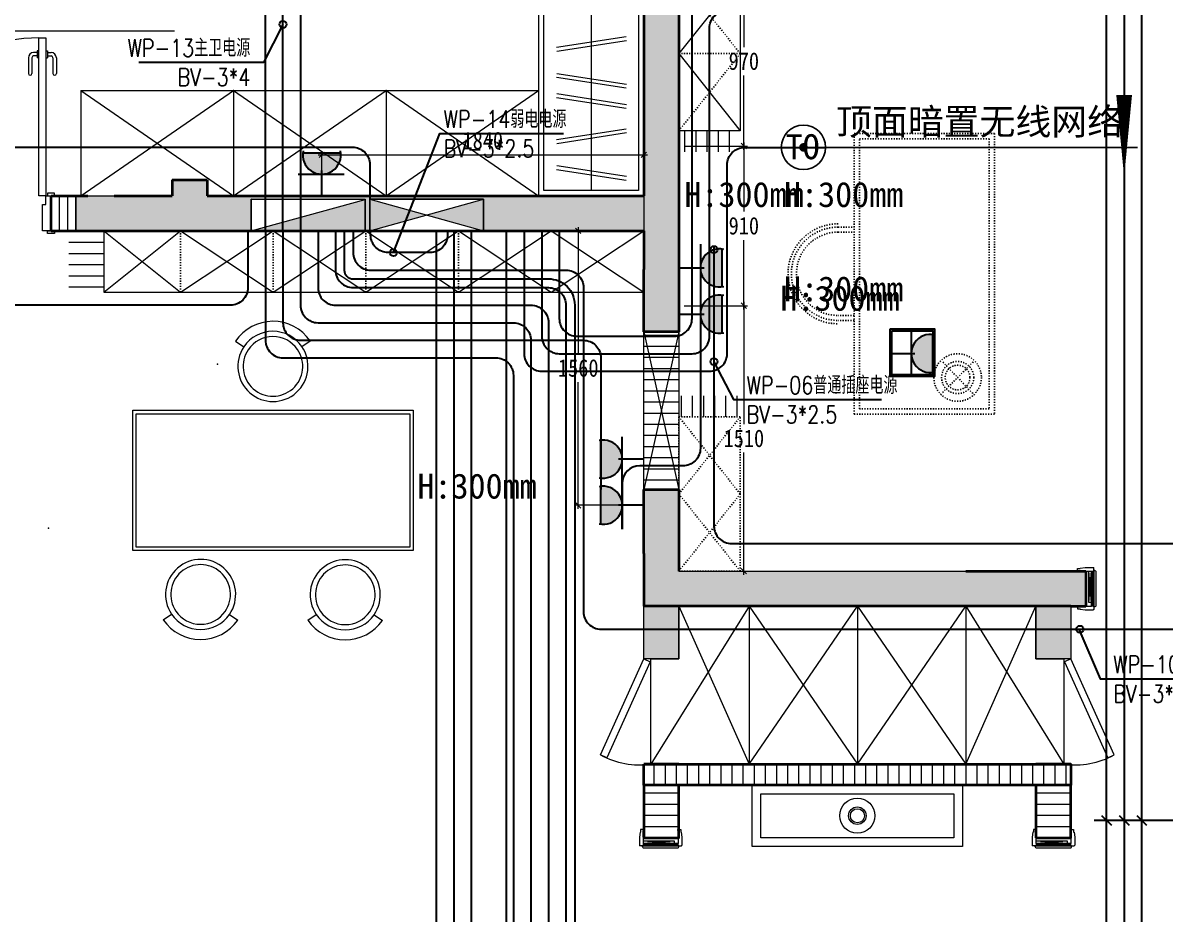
# Model space of a CAD drawing. Header units: millimetres. Extents: x -64529 to 3079702, y -28926 to 77119.
# Drawn here: x -28731 to -22217, y 8616 to 13697 of the extents above; entities that cross this region are included whole.
import ezdxf

# ---------------------------------------------------------------- set-up
doc = ezdxf.new("R2010")
doc.units = ezdxf.units.MM
doc.header["$LTSCALE"] = 10
doc.linetypes.add('ACAD_ISO03W100', pattern=[30, 12, -18])
doc.layers.get('0').update_dxf_attribs({"color": 255})
doc.layers.get('Defpoints').update_dxf_attribs({"color": 255})
for name, color, linetype, lineweight in [('1弱电插座布线图', 6, 'Continuous', 30), ('1弱电插座布置图', 6, 'Continuous', 30), ('1强弱电插座尺寸', 5, 'Continuous', 0), ('1强电插座布线图', 1, 'Continuous', 30), ('1强电插座布置图', 1, 'Continuous', 30), ('1浅浅', 251, 'Continuous', 20), ('1给水平面布置图', 4, 'Continuous', 13), ('C插座', 1, 'Continuous', 15), ('实创-家具', 1, 'Continuous', 5)]:
    doc.layers.add(name, color=color, linetype=linetype, lineweight=lineweight)
doc.layers.add('A—缺憾分析文字', color=40, linetype='Continuous')
doc.styles.add('_THVAC_DIM', font='SIMPLEX', dxfattribs={"width": 0.8, "height": 3.5, "bigfont": 'HZTXT'})
doc.styles.get("Standard").update_dxf_attribs({"font": ''})
doc.styles.add('夏建东', font='', dxfattribs={"width": 0.85})
doc.styles.add('宋体', font='', dxfattribs={"height": 2.5})
doc.styles.get('Standard').set_extended_font_data('SimSun')
doc.styles.get('夏建东').set_extended_font_data('SimSun')
doc.styles.get('宋体').set_extended_font_data('SimSun')
doc.dimstyles.new('g', dxfattribs={"dimtxt": 100, "dimasz": 31, "dimexe": 21, "dimexo": 30, "dimgap": 31, "dimtad": 1, "dimtih": 1, "dimtoh": 1, "dimdec": 0, "dimrnd": 10, "dimdsep": 46, "dimtxsty": '夏建东', "dimblk": 'OBLIQUE', "dimcen": 2.5, "dimdle": 21, "dimclrd": 5, "dimclre": 5, "dimclrt": 5, "dimadec": 0, "dimazin": 0, "dimtfac": 1, "dimtdec": 0, "dimtmove": 2, "dimatfit": 3, "dimldrblk": 'DOT', "dimfxl": 300, "dimlwd": -1, "dimlwe": -1, "dimarcsym": 1})
doc.dimstyles.get("Standard").update_dxf_attribs({"dimtxt": 0.18, "dimasz": 0.18, "dimexe": 0.18, "dimexo": 0.0625, "dimgap": 0.09, "dimtad": 0, "dimtih": 1, "dimtoh": 1, "dimdec": 4, "dimzin": 0, "dimdsep": 46, "dimtxsty": 'Standard', "dimcen": 0.09, "dimadec": 0, "dimazin": 0, "dimtfac": 1, "dimtdec": 4, "dimtofl": 0, "dimtmove": 0, "dimatfit": 3, "dimfxl": 1, "dimtolj": 1, "dimtzin": 0, "dimarcsym": 0})
pattern_1 = [(180, (-735822.55, -2757.77), (-1e-14, -63.5), [])]

# ---------------------------------------------------------------- blocks, each defined once
blk = doc.blocks.new('20180421.165617')
at = {"layer": '实创-家具', "color": 251}
for p, q in [((0, 227, 0), (0, 23, 0)), ((5, 232, 0), (12, 232, 0)), ((12, 132.5, 0), (12, 247, 0)), ((12, 232, 0), (12, 203, 0)), ((12, 232, 0), (12, 210, 0)), ((12, 225, 0), (12, 47, 0)), ((12, 210, 0), (13.3, 205, 0)), ((12, 210, 0), (12, 203, 0)), ((12, 203.5, 0), (12, 210, 0)), ((12, 210, 0), (13.3, 205, 0)), ((12, 210, 0), (12, 203, 0)), ((12, 203, 0), (17.5, 203, 0)), ((17.5, 203, 0), (12, 203, 0)), ((17.5, 203, 0), (12, 203, 0)), ((12, 203, 0), (12, 203, 0)), ((12, 203, 0), (17.5, 203, 0)), ((17.5, 205, 0), (13.3, 205, 0)), ((17.5, 205, 0), (13.3, 205, 0)), ((62, 250, 0), (15, 250, 0)), ((17.5, 127.5, 0), (17.5, 225, 0)), ((24.5, 225, 0), (17.5, 225, 0)), ((17.5, 47, 0), (17.5, 225, 0)), ((17.5, 225, 0), (25, 225, 0)), ((17.5, 225, 0), (25, 225, 0)), ((24.5, 225, 0), (17.5, 225, 0)), ((17.5, 205, 0), (17.5, 225, 0)), ((17.5, 225, 0), (25, 225, 0)), ((17.5, 205, 0), (17.5, 225, 0)), ((17.5, 222, 0), (17.5, 125.5, 0)), ((17.5, 222, 0), (17.5, 125.5, 0)), ((17.5, 222, 0), (17.5, 203, 0)), ((17.5, 222, 0), (17.5, 203, 0)), ((17.5, 203, 0), (17.5, 210, 0)), ((17.5, 205, 0), (17.5, 203, 0)), ((17.5, 205, 0), (17.5, 203, 0)), ((25, 225, 0), (18, 225, 0)), ((102, 228, 0), (24.5, 228, 0)), ((24.5, 225, 0), (24.5, 228, 0)), ((24.5, 225, 0), (24.5, 228, 0)), ((25, 43, 0), (40, 228, 0)), ((40, 43, 0), (25, 228, 0)), ((25, 223, 0), (25, 228, 0)), ((40, 228, 0), (25, 228, 0)), ((25, 228, 0), (25, 43, 0)), ((25, 25, 0), (25, 225, 0)), ((40, 43, 0), (40, 228, 0)), ((59, 22, 0), (59, 228, 0)), ((92, 246, 0), (62, 250, 0)), ((62, 228, 0), (102, 228, 0)), ((92, 243, 0), (92, 246, 0)), ((107, 243, 0), (92, 243, 0)), ((102, 228, 0), (102, 225, 0)), ((102, 225, 0), (107, 225, 0)), ((107, 225, 0), (107, 243, 0)), ((5, 18, 0), (12, 18, 0)), ((12, 40, 0), (12, 47, 0)), ((12, 47, 0), (17.5, 47, 0)), ((12, 18, 0), (12, 47, 0)), ((17.5, 47, 0), (12, 47, 0)), ((17.5, 47, 0), (12, 47, 0)), ((12, 47, 0), (12, 47, 0)), ((12, 40, 0), (12, 47, 0)), ((12, 47, 0), (17.5, 47, 0)), ((12, 46.5, 0), (12, 40, 0)), ((12, 40, 0), (13.3, 45, 0)), ((12, 40, 0), (13.3, 45, 0)), ((12, 40, 0), (12, 3, 0)), ((12, 18, 0), (12, 40, 0)), ((17.5, 45, 0), (13.3, 45, 0)), ((17.5, 45, 0), (13.3, 45, 0)), ((62, 0, 0), (15, 0, 0)), ((17.5, 45, 0), (17.5, 47, 0)), ((17.5, 47, 0), (17.5, 40, 0)), ((17.5, 28, 0), (17.5, 47, 0)), ((17.5, 28, 0), (17.5, 47, 0)), ((17.5, 45, 0), (17.5, 47, 0)), ((17.5, 45, 0), (17.5, 25, 0)), ((17.5, 45, 0), (17.5, 25, 0)), ((17.5, 25, 0), (25, 25, 0)), ((24.5, 25, 0), (17.5, 25, 0)), ((17.5, 25, 0), (25, 25, 0)), ((24.5, 25, 0), (24.5, 22, 0)), ((102, 22, 0), (24.5, 22, 0)), ((25, 43, 0), (40, 43, 0)), ((92, 4, 0), (62, 0, 0)), ((107, 7, 0), (92, 7, 0)), ((92, 7, 0), (92, 4, 0)), ((102, 22, 0), (102, 25, 0)), ((102, 25, 0), (107, 25, 0)), ((107, 25, 0), (107, 7, 0))]:
    blk.add_line(p, q, dxfattribs=at)
for centre, radius, start, end in [((5, 227, 0), 5, 90, 180), ((15, 247, 0), 3, 90, 180), ((5, 23, 0), 5, 180, 270), ((15, 3, 0), 3, 180, 270)]:
    blk.add_arc(centre, radius, start, end, dxfattribs=at)
blk.add_point((59, 39.9, 0), dxfattribs=at)
blk = doc.blocks.new('fhrhrthrthr')
at = {"layer": '1强电插座布置图', "linetype": 'ByBlock'}
h = blk.add_hatch(color=1, dxfattribs=at)
edge = h.paths.add_edge_path()
edge.add_ellipse((202250.2, 8955.8), major_axis=(-76.8, -76.8), ratio=1, start_angle=308.04278, end_angle=501.95722, ccw=False)
edge.add_line((202142.4, 8969), (202358, 8969))
at = {"layer": '1强电插座布置图', "color": 1}
for p, q in [((202142.4, 8969), (202358, 8969)), ((202250.2, 8724.2), (202250.2, 8868)), ((202114.5, 8846.9), (202377.9, 8846.9)), ((202204.9, 8857.1), (202204.9, 8857.1))]:
    blk.add_line(p, q, dxfattribs=at)
blk.add_ellipse((202250.2, 8955.8), major_axis=(0, 108.6), ratio=1, start_param=1.348329, end_param=4.934795, dxfattribs=at)
blk = doc.blocks.new('20180505.132334')
at = {"layer": 'C插座', "color": 6, "lineweight": -3}
blk.add_circle((126.5, 126.5), 126.5, dxfattribs=at)
at = {"layer": 'C插座', "color": 6, "lineweight": -3, "style": '宋体'}
blk.add_text('TO', height=142.56, dxfattribs=at).set_placement((24.9, 58.8))
blk = doc.blocks.new('_Dot')
at = {"color": 0, "linetype": 'ByBlock', "lineweight": -2}
blk.add_line((-0.5, 0), (-1, 0), dxfattribs=at)
at = {"color": 0, "linetype": 'ByBlock', "const_width": 0.5}
blk.add_lwpolyline([(-0.25, 0, 1), (0.25, 0, 1)], format="xyb", close=True, dxfattribs=at)
blk = doc.blocks.new('_Oblique')
at = {"color": 0, "linetype": 'ByBlock', "lineweight": -2}
blk.add_line((-0.5, -0.5), (0.5, 0.5), dxfattribs=at)
blk = doc.blocks.new('*D672')
at = {"layer": '1强弱电插座尺寸', "color": 5, "transparency": 16777216}
for p, q in [((-24960, 12084.8), (-24598.5, 12084.8)), ((-24619.5, 12105.8), (-24619.5, 11409.2)), ((-24619.5, 10550.5), (-24619.5, 11247.2)), ((-24960, 10571.5), (-24598.5, 10571.5))]:
    blk.add_line(p, q, dxfattribs=at)
at = {"layer": 'Defpoints', "color": 0, "lineweight": 30, "transparency": 16777216}
for p in [(-24990, 12084.8), (-24619.5, 12084.8), (-24990, 10571.5)]:
    blk.add_point(p, dxfattribs=at)
at = {"layer": '1强弱电插座尺寸', "color": 5, "transparency": 16777216, "xscale": 31, "yscale": 31, "zscale": 31}
for p, rotation in [((-24619.5, 12084.8), 90), ((-24619.5, 10571.5), 270)]:
    blk.add_blockref('_Oblique', p, dxfattribs=dict(at, rotation=rotation))
at = {"layer": '1强弱电插座尺寸', "color": 5, "transparency": 16777216, "insert": (-24619.5, 11328.2), "char_height": 100, "attachment_point": 5, "style": '夏建东'}
blk.add_mtext('1510', dxfattribs=at)
blk = doc.blocks.new('*D673')
at = {"layer": '1强弱电插座尺寸', "color": 5, "transparency": 16777216}
for p, q in [((-24960, 12994.9), (-24598.5, 12994.9)), ((-24619.5, 13015.9), (-24619.5, 12620.8)), ((-24619.5, 12063.8), (-24619.5, 12458.8)), ((-24960, 12084.8), (-24598.5, 12084.8))]:
    blk.add_line(p, q, dxfattribs=at)
at = {"layer": 'Defpoints', "color": 0, "lineweight": 30, "transparency": 16777216}
for p in [(-24990, 12994.9), (-24619.5, 12994.9), (-24990, 12084.8)]:
    blk.add_point(p, dxfattribs=at)
at = {"layer": '1强弱电插座尺寸', "color": 5, "transparency": 16777216, "xscale": 31, "yscale": 31, "zscale": 31}
for p, rotation in [((-24619.5, 12994.9), 90), ((-24619.5, 12084.8), 270)]:
    blk.add_blockref('_Oblique', p, dxfattribs=dict(at, rotation=rotation))
at = {"layer": '1强弱电插座尺寸', "color": 5, "transparency": 16777216, "insert": (-24619.5, 12539.8), "char_height": 100, "attachment_point": 5, "style": '夏建东'}
blk.add_mtext('910', dxfattribs=at)
blk = doc.blocks.new('*D674')
at = {"layer": '1强弱电插座尺寸', "color": 5, "transparency": 16777216}
for p, q in [((-24960, 13961.5), (-24598.5, 13961.5)), ((-24619.5, 13982.5), (-24619.5, 13559.2)), ((-24619.5, 12973.9), (-24619.5, 13397.2)), ((-24960, 12994.9), (-24598.5, 12994.9))]:
    blk.add_line(p, q, dxfattribs=at)
at = {"layer": 'Defpoints', "color": 0, "lineweight": 30, "transparency": 16777216}
for p in [(-24990, 13961.5), (-24619.5, 13961.5), (-24990, 12994.9)]:
    blk.add_point(p, dxfattribs=at)
at = {"layer": '1强弱电插座尺寸', "color": 5, "transparency": 16777216, "xscale": 31, "yscale": 31, "zscale": 31}
for p, rotation in [((-24619.5, 13961.5), 90), ((-24619.5, 12994.9), 270)]:
    blk.add_blockref('_Oblique', p, dxfattribs=dict(at, rotation=rotation))
at = {"layer": '1强弱电插座尺寸', "color": 5, "transparency": 16777216, "insert": (-24619.5, 13478.2), "char_height": 100, "attachment_point": 5, "style": '夏建东'}
blk.add_mtext('970', dxfattribs=at)
blk = doc.blocks.new('*D676')
at = {"layer": '1强弱电插座尺寸', "color": 5}
for p, q in [((-25220.4, 12511.4), (-25584.9, 12511.4)), ((-25563.9, 12532.4), (-25563.9, 11810.1)), ((-25563.9, 10925.9), (-25563.9, 11648.1)), ((-25220, 10946.9), (-25584.9, 10946.9))]:
    blk.add_line(p, q, dxfattribs=at)
at = {"layer": 'Defpoints', "color": 0, "lineweight": 30}
for p in [(-25190.4, 12511.4), (-25563.9, 10946.9), (-25190, 10946.9)]:
    blk.add_point(p, dxfattribs=at)
at = {"layer": '1强弱电插座尺寸', "color": 5, "xscale": 31, "yscale": 31, "zscale": 31}
for p, rotation in [((-25563.9, 12511.4), 90), ((-25563.9, 10946.9), 270)]:
    blk.add_blockref('_Oblique', p, dxfattribs=dict(at, rotation=rotation))
at = {"layer": '1强弱电插座尺寸', "color": 5, "insert": (-25563.9, 11729.1), "char_height": 100, "attachment_point": 5, "style": '夏建东'}
blk.add_mtext('1560', dxfattribs=at)
blk = doc.blocks.new('*D1275')
at = {"layer": '1强弱电插座尺寸', "color": 5, "transparency": 16777216}
for p, q in [((-27026.3, 12741.5), (-27026.3, 12965.5)), ((-25190, 12741.5), (-25190, 12965.5)), ((-27047.3, 12944.5), (-25169, 12944.5))]:
    blk.add_line(p, q, dxfattribs=at)
at = {"layer": 'Defpoints', "color": 0, "linetype": 'Continuous', "lineweight": 30, "transparency": 16777216}
for p in [(-25190, 12944.5), (-27026.3, 12711.5), (-25190, 12711.5)]:
    blk.add_point(p, dxfattribs=at)
at = {"layer": '1强弱电插座尺寸', "color": 5, "linetype": 'Continuous', "transparency": 16777216, "xscale": 31, "yscale": 31, "zscale": 31, "rotation": 180}
blk.add_blockref('_Oblique', (-27026.3, 12944.5), dxfattribs=at)
at = {"layer": '1强弱电插座尺寸', "color": 5, "linetype": 'Continuous', "transparency": 16777216, "xscale": 31, "yscale": 31, "zscale": 31}
blk.add_blockref('_Oblique', (-25190, 12944.5), dxfattribs=at)
at = {"layer": '1强弱电插座尺寸', "color": 5, "linetype": 'Continuous', "lineweight": 30, "transparency": 16777216, "insert": (-26108.2, 13025.5), "char_height": 100, "attachment_point": 5, "style": '夏建东'}
blk.add_mtext('1840', dxfattribs=at)
blk = doc.blocks.new('DOT')
at = {"color": 0, "linetype": 'ByBlock'}
blk.add_line((-0.35, 0), (-1, 0), dxfattribs=at)
at = {"color": 0, "linetype": 'ByBlock', "const_width": 0.35}
blk.add_lwpolyline([(-0.175, 0, 1), (0.175, 0, 1)], format="xyb", close=True, dxfattribs=at)

msp = doc.modelspace()

# ---------------------------------------------------------------- hatches: boundary and pattern name
at = {"layer": '1浅浅'}
h = msp.add_hatch(color=251, dxfattribs=at)
h.dxf.hatch_style = 1
h.paths.add_polyline_path([(-25190, 17361.5), (-25190, 11936.5), (-24990, 11936.5), (-24990, 12291.5), (-24990, 17361.5)])
h = msp.add_hatch(dxfattribs=at)
h.set_pattern_fill('ANSI31', color=251, scale=20, angle=45, style=0)
h.paths.add_polyline_path([(-24990, 13081.5), (-24639.9, 13081.5), (-24639.9, 12961.5), (-24990, 12961.5)])
h = msp.add_hatch(color=251, dxfattribs=at)
h.dxf.hatch_style = 1
h.paths.add_polyline_path([(-28430, 12511.4), (-28430, 12711.4), (-27880, 12711.4), (-27880, 12801.4), (-27680, 12801.4), (-27680, 12711.4), (-25190, 12711.4), (-25190, 12511.4), (-26104.9, 12511.4), (-26104.9, 12691.4), (-26753.2, 12691.4), (-26753.2, 12511.4), (-26779, 12511.8), (-26779, 12690.9), (-27430, 12691.4), (-27430, 12511.8)])
at = {"layer": '1浅浅', "lineweight": 0}
h = msp.add_hatch(dxfattribs=at)
h.set_pattern_fill('ANSI31', color=251, scale=15, angle=45, style=0)
h.set_pattern_definition([(90, (-28570, 12511.55), (-47.625, 0), [])])
h.paths.add_polyline_path([(-28570, 12711.5), (-28430, 12711.5), (-28430, 12511.5), (-28570, 12511.5)])
at = {"layer": '1浅浅'}
msp.add_hatch(color=251, dxfattribs=at).paths.add_polyline_path([(-27430, 12511.5), (-26779, 12511.5), (-26779, 12690.7)])
msp.add_hatch(color=251, dxfattribs=at).paths.add_polyline_path([(-27430, 12511.5), (-26779, 12511.5), (-26779, 12690.7)])
h = msp.add_hatch(color=251, dxfattribs=at)
h.paths.add_polyline_path([(-26429.1, 12601.5), (-26104.9, 12511.5), (-26104.9, 12691.5)])
h.paths.add_polyline_path([(-26753.2, 12691.5), (-26753.2, 12511.5), (-26429.1, 12601.5)])
h = msp.add_hatch(color=251, dxfattribs=at)
h.paths.add_polyline_path([(-26429.1, 12601.5), (-26104.9, 12511.5), (-26104.9, 12691.5)])
h.paths.add_polyline_path([(-26753.2, 12691.5), (-26753.2, 12511.5), (-26429.1, 12601.5)])
h = msp.add_hatch(dxfattribs=at)
h.set_pattern_fill('ANSI31', color=251, scale=20, angle=135, style=0)
h.paths.add_polyline_path([(-28270.1, 12511.5), (-28470.1, 12511.5), (-28470.1, 12161.5), (-28270.1, 12161.5)])
h = msp.add_hatch(dxfattribs=at)
h.set_pattern_fill('ANSI31', color=251, scale=20, angle=135, style=0)
h.paths.add_polyline_path([(-28270.1, 12511.5), (-28470.1, 12511.5), (-28470.1, 12161.5), (-28270.1, 12161.5)])
h = msp.add_hatch(dxfattribs=at)
h.set_pattern_fill('ANSI31', color=251, scale=20, angle=135, style=0)
h.set_pattern_definition([(180, (-278458.03, 34777.494), (-1e-14, -63.5), [])])
h.paths.add_polyline_path([(-25190, 11936.5), (-24990, 11936.5), (-24990, 11036.5), (-25190, 11036.5)])
h = msp.add_hatch(dxfattribs=at)
h.set_pattern_fill('ANSI31', color=251, scale=20, angle=45, style=0)
h.set_pattern_definition([(90, (-238526.187, -2459.91), (-63.5, 1e-14), [])])
h.paths.add_polyline_path([(-24990, 11571.5), (-24639.9, 11571.5), (-24639.9, 11451.5), (-24990, 11451.5)])
h = msp.add_hatch(color=251, dxfattribs=at)
h.dxf.hatch_style = 1
h.paths.add_polyline_path([(-25190, 11036.5), (-24990, 11036.5), (-24990, 10571.5), (-22670, 10571.5), (-22670, 10371.5), (-25190, 10371.5)])
h = msp.add_hatch(color=251, dxfattribs=at)
h.dxf.hatch_style = 1
h.paths.add_polyline_path([(-25190, 10371.5), (-24990, 10371.5), (-24990, 10071.5), (-25190, 10071.5)])
h = msp.add_hatch(color=251, dxfattribs=at)
h.dxf.hatch_style = 1
h.paths.add_polyline_path([(-22954, 10371.5), (-22754, 10371.5), (-22754, 10071.5), (-22954, 10071.5)])
at = {"layer": '1浅浅', "lineweight": 0}
h = msp.add_hatch(dxfattribs=at)
h.set_pattern_fill('ANSI31', color=251, scale=20, angle=45, style=0)
h.set_pattern_definition([(90, (-735822.55, -2577.77), (-63.5, 1e-14), [])])
h.paths.add_polyline_path([(-25190, 9471.5), (-22754, 9471.5), (-22754, 9351.5), (-25190, 9351.5)])
h = msp.add_hatch(dxfattribs=at)
h.set_pattern_fill('ANSI31', color=251, scale=20, angle=135, style=0)
h.set_pattern_definition(pattern_1)
h.paths.add_polyline_path([(-25190, 9051.5), (-24990, 9051.5), (-24990, 9351.5), (-25190, 9351.5)])
h = msp.add_hatch(dxfattribs=at)
h.set_pattern_fill('ANSI31', color=251, scale=20, angle=135, style=0)
h.set_pattern_definition(pattern_1)
h.paths.add_polyline_path([(-22954, 9051.5), (-22754, 9051.5), (-22754, 9351.5), (-22954, 9351.5)])

# ---------------------------------------------------------------- linework, layer by layer
at = {"layer": '1弱电插座布线图', "linetype": 'Continuous', "lineweight": 30}
for points in [[(-25672.2, 12511.5), (-25672.2, 12011.2, 0.414214), (-25572.2, 11911.2), (-25015.1, 11911.2, 0.414214), (-24915.1, 12011.2), (-24915.1, 13767.1, -0.414214), (-24815.1, 13867.1), (-22245.9, 13867.1, 0.414214), (-22145.9, 13967.1), (-22145.9, 14348.2, -0.414214), (-22045.9, 14448.2), (-19438.1, 14448.2, -0.414214), (-19338.1, 14348.2), (-19338.1, 14161.5)], [(-25772.2, 12511.5), (-25772.2, 11911.2, 0.414214), (-25672.2, 11811.2), (-24915.1, 11811.2, 0.414214), (-24815.1, 11911.2), (-24815.1, 13667.1, -0.414214), (-24715.1, 13767.1), (-22145.9, 13767.1, 0.414214), (-22045.9, 13867.1), (-22045.9, 14248.2, -0.414214), (-21945.9, 14348.2), (-19586.6, 14348.2)], [(-30057.3, 12988.7), (-26852.7, 12988.7, -0.414214), (-26752.7, 12888.7), (-26752.7, 12691.4)], [(-25872.2, 12511.5), (-25872.2, 11811.2, 0.414214), (-25772.2, 11711.2), (-24815.1, 11711.2, 0.414214), (-24715.1, 11811.2), (-24715.1, 12887.2, -0.414214), (-24615.1, 12987.2), (-24153.3, 12987.2)], [(-31820, 6851.5), (-31142.6, 7528.9, -0.198912), (-31071.9, 7558.2), (-26472.2, 7558.2, 0.414214), (-26372.2, 7658.2), (-26372.2, 12511.5)], [(-31580.5, 6851.5), (-31003.2, 7428.9, -0.198912), (-30932.5, 7458.2), (-26372.2, 7458.2, 0.414214), (-26272.2, 7558.2), (-26272.2, 12511.5)], [(-29373.4, 5946.3), (-29125.8, 5946.3, 0.414214), (-29025.8, 6046.3), (-29025.8, 7258.2, -0.414214), (-28925.8, 7358.2), (-26372.2, 7358.2, 0.414214), (-26172.2, 7558.2), (-26172.2, 12511.5)], [(-25672.2, 7254.8), (-25872.2, 7254.8, -0.414214), (-25972.2, 7354.8), (-25972.2, 12511.5)]]:
    msp.add_lwpolyline(points, format="xyb", dxfattribs=at)
at = {"layer": '1强电插座布线图', "linetype": 'Continuous', "lineweight": 30}
for points in [[(-24790.1, 12424.7), (-24790.1, 10829.2, 0.414214), (-24690.1, 10729.2), (-18038.3, 10729.2, 0.414214), (-17938.3, 10829.2), (-17938.3, 13789.7, 0.414214), (-18038.3, 13889.7), (-21918.7, 13889.7, -0.414214), (-22018.7, 13989.7), (-22018.7, 14269.9, -0.414214), (-21918.7, 14369.9), (-18024.3, 14369.9, 0.414214), (-17924.3, 14469.9), (-17924.3, 17148.2, 0.414214), (-18024.3, 17248.2), (-20986.9, 17248.2)], [(-26208.8, 14437.9), (-27048, 14437.9, 0.414214), (-27148, 14337.9), (-27148, 12511.5)], [(-27448, 12511.5), (-27448, 12187.7, -0.414214), (-27548, 12087.7), (-35046, 12087.7), (-35046, 12087.7)], [(-27348, 12511.5), (-27348, 11887.7, 0.414214), (-27248, 11787.7), (-26033.8, 11787.7, -0.414214), (-25933.8, 11687.7), (-25933.8, 8009.9, -0.414214), (-26033.8, 7909.9), (-28130, 7909.9, 0.414214), (-28330, 7709.9), (-28330, 6525.4, 0.414214), (-28230, 6425.4), (-27980, 6425.4)], [(-27248, 12511.5), (-27248, 11987.7, 0.414214), (-27148, 11887.7), (-25534.8, 11887.7, -0.414214), (-25434.8, 11787.7), (-25434.8, 11036.5)], [(-26309, 12511.5), (-26309, 12487.7, -0.414214), (-26409, 12387.7), (-26648, 12387.7, -0.414214), (-26748, 12487.7), (-26748, 12511.5)], [(-24867.4, 12088.8), (-24867.4, 11272, -0.414214), (-24967.4, 11172), (-25213, 11172, 0.414063), (-25313, 11072.1), (-25312.6, 10811.2)]]:
    msp.add_lwpolyline(points, format="xyb", dxfattribs=at)
at = {"layer": '1强电插座布线图', "color": 2, "linetype": 'Continuous', "lineweight": 30}
for points in [[(-27348, 12511.5), (-27348, 16811.5, -0.414214), (-27248, 16911.5), (-26620, 16911.5)], [(-27248, 12511.5), (-27248, 14864.5, -0.414214), (-27148, 14964.5), (-23202.3, 14964.5, 0.414214), (-23102.3, 15064.5), (-23102.3, 16155.2)], [(-27148, 12511.5), (-27148, 12087.7, 0.414214), (-27048, 11987.7), (-25933.8, 11987.7, -0.414214), (-25833.8, 11887.7), (-25833.8, 7909.9, -0.414214), (-25933.8, 7809.9), (-28130, 7809.9, 0.414214), (-28230, 7709.9), (-28230, 3263.3)], [(-27048, 12511.5), (-27048, 12187.7, 0.414214), (-26948, 12087.7), (-25833.8, 12087.7, -0.414214), (-25733.8, 11987.7), (-25733.8, 8009.9, 0.414214), (-25633.8, 7909.9), (-22386.3, 7909.9, -0.414214), (-22286.3, 7809.9), (-22286.3, 4444.5)], [(-26948, 12511.5), (-26948, 12287.7, 0.414214), (-26848, 12187.7), (-25733.8, 12187.7, -0.414214), (-25633.8, 12087.7), (-25633.8, 8109.9, 0.414214), (-25533.8, 8009.9), (-22286.3, 8009.9, -0.414214), (-22186.3, 7909.9), (-22186.3, 4779.9, 0.414214), (-22086.3, 4679.9), (-18012.3, 4679.9, 0.414214), (-17912.3, 4779.9), (-17912.3, 5658.3)], [(-26898, 12511.5), (-26898, 12287.7, 0.414214), (-26848, 12237.7), (-25733.8, 12237.7, -0.414214), (-25583.8, 12087.7), (-25583.8, 8109.9, 0.414214), (-25533.8, 8059.9), (-22186.3, 8059.9, -0.414214), (-22086.3, 7959.9), (-22086.3, 4738.2)], [(-26848, 12511.5), (-26848, 12387.7, 0.414214), (-26748, 12287.7), (-25633.8, 12287.7, -0.414214), (-25533.8, 12187.7), (-25533.8, 10340.6, 0.414214), (-25433.8, 10240.6), (-18021.9, 10240.6, -0.414214), (-17921.9, 10140.6), (-17921.9, 7149.3)]]:
    msp.add_lwpolyline(points, format="xyb", dxfattribs=at)
at = {"layer": '1强电插座布线图', "linetype": 'Continuous', "lineweight": 30}
for points in [[(-27248, 13688), (-27359.6, 13471.9), (-28069.3, 13471.9)], [(-26618.1, 12387.7), (-26353.6, 13065.7), (-25648.6, 13065.7)], [(-24790.1, 11765.4), (-24678.5, 11549.3), (-23835, 11549.3)], [(-22708.9, 10240.6), (-22587.2, 9957), (-21811.4, 9957)]]:
    msp.add_lwpolyline(points, dxfattribs=at)
for centre in [(-27248, 13688), (-26618.1, 12387.7), (-24790.1, 12404.7), (-24790.1, 11765.4), (-22703.1, 10240.6)]:
    msp.add_circle(centre, 20, dxfattribs=at)
at = {"layer": '1强电插座布置图', "color": 7}
for points in [[(-23787.7, 11950.2), (-23787.7, 11682.9), (-23530.2, 11682.8), (-23530.2, 11950.1)], [(-23777.7, 11940.2), (-23777.7, 11692.9), (-23540.2, 11692.8), (-23540.2, 11940.1)]]:
    msp.add_lwpolyline(points, close=True, dxfattribs=at)
at = {"layer": '1浅浅', "color": 251, "lineweight": 40}
for p, q in [((-25190, 17091.5), (-25190, 12711.5)), ((-24990, 13961.5), (-24990, 12291.5)), ((-27880, 12801.5), (-27680, 12801.5)), ((-27880, 12801.5), (-27880, 12711.5)), ((-27680, 12801.5), (-27680, 12711.5)), ((-28570, 12711.5), (-28360.1, 12711.5)), ((-28570, 12511.5), (-28570, 12711.5)), ((-28210.1, 12711.5), (-27880, 12711.5)), ((-27680, 12711.5), (-25190, 12711.5)), ((-28570, 12511.5), (-25190, 12511.5)), ((-25190, 12511.5), (-25190, 12291.5)), ((-25190, 11936.5), (-25190, 12291.5)), ((-24990, 12291.5), (-24990, 11936.5)), ((-24990, 11936.5), (-25190, 11936.5)), ((-25190, 11036.5), (-24990, 11036.5)), ((-25190, 10671.5), (-25190, 11036.5)), ((-24990, 11036.5), (-24990, 10570.6)), ((-25190, 10671.5), (-25190, 10371.5)), ((-23354, 10571.5), (-22954, 10571.5)), ((-22954, 10571.5), (-22670, 10571.5)), ((-22670, 10571.5), (-22670, 10371.5)), ((-24990, 10371.5), (-25190, 10371.5)), ((-22954, 10371.5), (-24990, 10371.5)), ((-22754, 10371.5), (-23354, 10371.5)), ((-22754, 10371.5), (-22670, 10371.5))]:
    msp.add_line(p, q, dxfattribs=at)
at = {"layer": '1浅浅', "color": 251, "ltscale": 0.05}
for p, q in [((-25790, 14651.5), (-25790, 12711.5)), ((-25490, 14621.5), (-25490, 12741.5)), ((-25291.3, 13616.8), (-25688.7, 13555.7)), ((-25287.9, 13595), (-25685.4, 13534)), ((-25291.3, 13324.4), (-25688.7, 13385.4)), ((-25287.9, 13346.1), (-25685.4, 13407.2)), ((-28400, 13311.5), (-25790, 13311.5)), ((-28400, 13311.5), (-28400, 12711.5)), ((-27530, 13311.5), (-27530, 12711.5)), ((-26660, 13311.5), (-26660, 12711.5)), ((-25287.9, 13230.6), (-25685.4, 13291.7)), ((-25291.3, 13208.9), (-25688.7, 13269.9)), ((-25291.3, 13091), (-25688.7, 13030)), ((-25287.9, 13069.3), (-25685.4, 13008.2)), ((-25291.3, 12798.6), (-25688.7, 12859.7)), ((-25287.9, 12820.4), (-25685.4, 12881.4)), ((-27518.1, 11882.7), (-27470.8, 11850.7)), ((-27140.5, 11852.1), (-27093.4, 11884.5)), ((-27140.5, 11852.1), (-27140.5, 11852.1)), ((-24590, 10371.5), (-25150, 9471.5)), ((-24990, 10371.5), (-24590, 9471.5)), ((-24590, 10371.5), (-24590, 9471.5)), ((-23972, 10371.5), (-23972, 9471.5)), ((-23354, 10371.5), (-23354, 9471.5)), ((-23354, 10371.5), (-22794, 9471.5)), ((-23354, 9471.5), (-22954, 10371.5)), ((-27930.4, 10294.4), (-27883.1, 10326.4)), ((-27552.8, 10325), (-27552.8, 10325)), ((-27552.8, 10325), (-27505.7, 10292.6)), ((-27105.7, 10292.6), (-27058.4, 10324.6)), ((-26728.1, 10323.2), (-26728.1, 10323.2)), ((-26728.1, 10323.2), (-26681.1, 10290.8))]:
    msp.add_line(p, q, dxfattribs=at)
at = {"layer": '1浅浅', "color": 251}
for p, q in [((-28700, 13498.1), (-28700, 13408.1)), ((-28680, 13498.1), (-28680, 13408.1)), ((-28650, 13528.1), (-28670, 13528.1)), ((-28650, 13508.1), (-28670, 13508.1)), ((-28650, 13538.1), (-28650, 13498.1)), ((-28640, 13538.1), (-28650, 13538.1)), ((-28640, 13498.1), (-28650, 13498.1)), ((-28600, 13538.1), (-28590, 13538.1)), ((-28600, 13498.1), (-28590, 13498.1)), ((-28590, 13538.1), (-28590, 13498.1)), ((-28590, 13528.1), (-28570, 13528.1)), ((-28590, 13508.1), (-28570, 13508.1)), ((-28560, 13498.1), (-28560, 13408.1)), ((-28540, 13498.1), (-28540, 13408.1)), ((-28430, 12511.5), (-28430, 12711.5)), ((-25190, 12711.5), (-25190, 12511.5)), ((-27430, 12691.2), (-26779, 12691.2)), ((-27430, 12511.5), (-27430, 12691.2)), ((-27430, 12691.2), (-26779, 12691.2)), ((-27430, 12511.5), (-27430, 12691.2)), ((-27430, 12511.5), (-26779, 12690.7)), ((-27430, 12511.5), (-26779, 12690.7)), ((-26779, 12691.2), (-26779, 12511.5)), ((-26779, 12691.2), (-26779, 12511.5)), ((-26753.2, 12691.5), (-26104.9, 12511.5)), ((-26753.2, 12511.5), (-26104.9, 12691.5)), ((-26753.2, 12691.5), (-26104.9, 12511.5)), ((-26753.2, 12511.5), (-26104.9, 12691.5)), ((-27430, 12511.5), (-26779, 12511.5)), ((-25190, 11936.5), (-24990, 11036.5)), ((-24990, 11936.5), (-25190, 11036.5)), ((-24990, 10570.6), (-22670, 10571.5)), ((-22670, 10570.6), (-22670, 10371.5)), ((-22670, 10371.5), (-23354, 10371.5))]:
    msp.add_line(p, q, dxfattribs=at)
at = {"layer": '1浅浅', "color": 251, "ltscale": 0.1}
msp.add_line((-27430, 12511.5), (-26779, 12511.5), dxfattribs=at)
at = {"layer": '1浅浅', "color": 251, "ltscale": 0.05}
for points in [[(-25760, 14621.5), (-25220, 14621.5), (-25220, 12741.5), (-25760, 12741.5)], [(-28105.1, 11488.6), (-26505.1, 11488.6), (-26505.1, 10688.6), (-28105.1, 10688.6)], [(-28085.1, 11468.6), (-26525.1, 11468.6), (-26525.1, 10708.6), (-28085.1, 10708.6)], [(-25400, 9508.1), (-25436.5, 9524.5), (-25190, 10071.5), (-25153.5, 10055.1)], [(-22544, 9508.1), (-22507.5, 9524.5), (-22754, 10071.5), (-22790.5, 10055.1)], [(-23372, 9351.5), (-23372, 9001.5), (-24572, 9001.5), (-24572, 9351.5)], [(-23422, 9301.5), (-23422, 9051.5), (-24522, 9051.5), (-24522, 9301.5)]]:
    msp.add_lwpolyline(points, close=True, dxfattribs=at)
at = {"layer": '1浅浅', "color": 251}
for points in [[(-24990, 13961.5), (-24639.9, 13961.5), (-24639.9, 13081.5), (-24990, 13081.5)], [(-28620, 12661.5), (-28600, 12661.5), (-28600, 12711.5), (-28570, 12711.5), (-28570, 12511.5), (-28620, 12511.5)], [(-28590, 12726.5), (-28590, 12711.5), (-28550, 12711.5), (-28550, 12726.5)], [(-28570, 12711.5), (-28430, 12711.5), (-28430, 12511.5), (-28570, 12511.5)], [(-27430, 12691.2), (-26779, 12691.2), (-26779, 12511.5), (-27430, 12511.5)], [(-27430, 12691.2), (-26779, 12691.2), (-26779, 12511.5), (-27430, 12511.5)], [(-26753.2, 12691.5), (-26104.9, 12691.5), (-26104.9, 12511.5), (-26753.2, 12511.5)], [(-26753.2, 12691.5), (-26104.9, 12691.5), (-26104.9, 12511.5), (-26753.2, 12511.5)], [(-26753.2, 12691.5), (-26104.9, 12691.5), (-26104.9, 12511.5), (-26753.2, 12511.5)], [(-26753.2, 12691.5), (-26104.9, 12691.5), (-26104.9, 12511.5), (-26753.2, 12511.5)], [(-28590, 12496.5), (-28590, 12511.5), (-28550, 12511.5), (-28550, 12496.5)], [(-28270.1, 12161.5), (-25190.1, 12161.5), (-25190.1, 12511.5), (-28270.1, 12511.5)], [(-28270.1, 12161.5), (-25190.1, 12161.5), (-25190.1, 12511.5), (-28270.1, 12511.5)], [(-25190, 11936.5), (-24990, 11936.5), (-24990, 11036.5), (-25190, 11036.5)], [(-25190, 10371.5), (-24990, 10371.5), (-24990, 10071.5), (-25190, 10071.5)], [(-22954, 10371.5), (-22754, 10371.5), (-22754, 10071.5), (-22954, 10071.5)]]:
    msp.add_lwpolyline(points, close=True, dxfattribs=at)
for points in [[(-24639.9, 13961.5), (-24990, 13521.5), (-24639.9, 13081.5)], [(-28430, 12511.4), (-28430, 12711.4), (-27880, 12711.4), (-27880, 12801.4), (-27680, 12801.4), (-27680, 12711.4), (-25190, 12711.4), (-25190, 12511.4), (-26104.9, 12511.4), (-26104.9, 12691.4), (-26753.2, 12691.4), (-26753.2, 12511.4), (-26779, 12511.8), (-26779, 12690.9), (-27430, 12691.4), (-27430, 12511.8), (-28430, 12511.4)], [(-28270.1, 12511.5), (-27831.8, 12161.5), (-27303.5, 12511.5), (-26775.1, 12161.5), (-26246.8, 12511.5), (-25718.5, 12161.5), (-25190.1, 12511.5)], [(-28270.1, 12161.5), (-27831.8, 12511.5), (-27303.5, 12161.5), (-26775.1, 12511.5), (-26246.8, 12161.5), (-25718.5, 12511.5), (-25190.1, 12161.5)], [(-28270.1, 12511.5), (-27831.8, 12161.5), (-27303.5, 12511.5), (-26775.1, 12161.5), (-26246.8, 12511.5), (-25718.5, 12161.5), (-25190.1, 12511.5)], [(-28270.1, 12161.5), (-27831.8, 12511.5), (-27303.5, 12161.5), (-26775.1, 12511.5), (-26246.8, 12161.5), (-25718.5, 12511.5), (-25190.1, 12161.5)], [(-25190, 11036.5), (-24990, 11036.5), (-24990, 10571.5), (-22670, 10571.5), (-22670, 10371.5), (-25190, 10371.5), (-25190, 11036.5)]]:
    msp.add_lwpolyline(points, dxfattribs=at)
at = {"layer": '1浅浅', "color": 251, "lineweight": 15}
msp.add_lwpolyline([(-28600, 12711.5), (-28640, 12711.7), (-28640, 13611.8), (-28600, 13611.7)], close=True, dxfattribs=at)
at = {"layer": '1浅浅', "color": 251, "ltscale": 0.05}
for points in [[(-28400, 13311.5), (-27530, 12711.5), (-26660, 13311.5), (-25790, 12711.5)], [(-28400, 12711.5), (-27530, 13311.5), (-26660, 12711.5), (-25790, 13311.5)], [(-25150, 10071.5), (-24990, 10071.5), (-24990, 10371.5), (-24590, 10371.5), (-24590, 10371.5), (-23354, 10371.5), (-23354, 10371.5), (-22954, 10371.5), (-22954, 10071.5), (-22794, 10071.5), (-22794, 9471.5), (-25150, 9471.5), (-25150, 10071.5)], [(-24590, 10371.5), (-23972, 9471.5), (-23354, 10371.5)], [(-24590, 9471.5), (-23972, 10371.5), (-23354, 9471.5)]]:
    msp.add_lwpolyline(points, dxfattribs=at)
at = {"layer": '1浅浅', "color": 251, "lineweight": 40}
for points in [[(-24990, 9471.5), (-25190, 9471.5)], [(-22754, 9471.5), (-22754, 9471.5), (-22954, 9471.5)]]:
    msp.add_lwpolyline(points, dxfattribs=at)
for points in [[(-25190, 9471.5), (-22754, 9471.5), (-22754, 9351.5), (-25190, 9351.5)], [(-25190, 9051.5), (-24990, 9051.5), (-24990, 9351.5), (-25190, 9351.5)], [(-22954, 9051.5), (-22754, 9051.5), (-22754, 9351.5), (-22954, 9351.5)]]:
    msp.add_lwpolyline(points, close=True, dxfattribs=at)
at = {"layer": '1浅浅', "color": 251, "ltscale": 0.05}
for radius in [100, 50, 40]:
    msp.add_circle((-23972, 9177.4), radius, dxfattribs=at)
at = {"layer": '1浅浅', "color": 251, "lineweight": 9}
msp.add_arc((-28640, 12806.2), 805.6, 90, 186.74993, dxfattribs=at)
at = {"layer": '1浅浅', "color": 251}
for centre, radius, start, end in [((-28670, 13498.1), 30, 90, 180), ((-28670, 13498.1), 10, 90, 180), ((-28570, 13498.1), 30, 0, 90), ((-28570, 13498.1), 10, 0, 90), ((-28690, 13408.1), 10, 180, 0), ((-28550, 13408.1), 10, 180, 0)]:
    msp.add_arc(centre, radius, start, end, dxfattribs=at)
at = {"layer": '1浅浅', "color": 251, "ltscale": 0.05}
for centre, radius, start, end in [((-27305.1, 11738.6), 257.1, 34.5791, 145.90685), ((-27305.1, 11738.6), 200, 34.5791, 145.90685), ((-27305.1, 11738.6), 170, 34.5791, 145.90685), ((-27305.1, 11738.6), 200, 145.90685, 34.5791), ((-27305.1, 11738.6), 170, 145.90685, 34.5791), ((-27717.5, 10438.6), 200, 325.4209, 214.09315), ((-26892.8, 10436.8), 200, 325.4209, 214.09315), ((-27717.5, 10438.6), 170, 325.4209, 214.09315), ((-26892.8, 10436.8), 170, 325.4209, 214.09315), ((-27717.5, 10438.6), 257.1, 214.09315, 325.4209), ((-27717.5, 10438.6), 200, 214.09315, 325.4209), ((-27717.5, 10438.6), 170, 214.09315, 325.4209), ((-26892.8, 10436.8), 200, 214.09315, 325.4209), ((-26892.8, 10436.8), 170, 214.09315, 325.4209), ((-26892.8, 10436.8), 257.1, 214.09315, 325.4209), ((-25214.2, 9925.5), 458.4, 241.00091, 278.05211), ((-22729.8, 9925.5), 458.4, 261.94789, 298.99909)]:
    msp.add_arc(centre, radius, start, end, dxfattribs=at)
at = {"layer": '1浅浅', "color": 251}
for p in [(-27530, 13311.5), (-26660, 13311.5)]:
    msp.add_point(p, dxfattribs=at)
at = {"layer": '1浅浅', "color": 251, "ltscale": 0.05}
for p in [(-27621.9, 11751.5), (-28586, 10816.5)]:
    msp.add_point(p, dxfattribs=at)
at = {"layer": '1给水平面布置图', "linetype": 'Continuous', "lineweight": 30}
for p, q in [((-22578.9, 9179.3), (-22522.5, 9122.9)), ((-22478.9, 9179.3), (-22422.5, 9122.9)), ((-22378.9, 9179.3), (-22322.5, 9122.9))]:
    msp.add_line(p, q, dxfattribs=at)
msp.add_lwpolyline([(-22550.7, 7515.4), (-22550.7, 15486.1), (-27653.4, 15486.1), (-27653.4, 17110.2), (-27473.6, 17110.2), (-27473.6, 17315.1)], dxfattribs=at)
at = {"layer": '1给水平面布置图', "color": 1, "linetype": 'Continuous', "lineweight": 30}
msp.add_lwpolyline([(-19668.4, 2598.5), (-19668.4, 3339.5), (-21485.9, 3339.5), (-21485.9, 6490.4), (-17968.2, 6490.4), (-17968.2, 6590.4), (-21485.9, 6590.4), (-21485.9, 7415.4), (-22350.7, 7415.4), (-22350.7, 15686.1), (-27453.4, 15686.1), (-27453.4, 17010.2), (-27553.4, 17010.2), (-27553.4, 15586.1), (-22450.7, 15586.1), (-22450.7, 7415.4), (-28505.7, 7415.4), (-28505.7, 3208.6), (-29825.7, 3208.6), (-29825.7, 3108.6), (-28405.7, 3108.6), (-28405.7, 7315.4)], dxfattribs=at)
at = {"layer": '1给水平面布置图', "linetype": 'Continuous', "lineweight": 30}
msp.add_lwpolyline([(-22450.7, 13286.6, 90, 0, 0), (-22450.7, 12817.4, 0, 0, 0)], format="xyseb", dxfattribs=at)
at = {"layer": '1给水平面布置图', "color": 4, "lineweight": 30}
msp.add_lwpolyline([(-22621.3, 9151.1), (-21176.2, 9151.1)], dxfattribs=at)
at = {"layer": 'A—缺憾分析文字', "color": 250, "linetype": 'ACAD_ISO03W100', "ltscale": 0.05}
for p, q in [((-24639.9, 13521.5), (-24990, 13521.5)), ((-24639.9, 13521.5), (-24990, 13521.5)), ((-23990, 11466.5), (-23990, 13066.5)), ((-23990, 13066.5), (-23190, 13066.5)), ((-23190, 13066.5), (-23190, 11466.5)), ((-27831.8, 12161.5), (-27831.8, 12511.5)), ((-27831.8, 12161.5), (-27831.8, 12511.5)), ((-27303.5, 12161.5), (-27303.5, 12511.5)), ((-27303.5, 12161.5), (-27303.5, 12511.5)), ((-26775.1, 12161.5), (-26775.1, 12511.5)), ((-26775.1, 12161.5), (-26775.1, 12511.5)), ((-26246.8, 12161.5), (-26246.8, 12511.5)), ((-26246.8, 12161.5), (-26246.8, 12511.5)), ((-24082.3, 12532.5), (-23990, 12532.5)), ((-24082.3, 12504), (-23990, 12504)), ((-23990, 12029), (-24082.3, 12029)), ((-23990, 12000.5), (-24082.3, 12000.5)), ((-23311.9, 11763.8), (-23488.8, 11586.8)), ((-23313.7, 11585), (-23486.9, 11765.6)), ((-23190, 11466.5), (-23990, 11466.5))]:
    msp.add_line(p, q, dxfattribs=at)
for points in [[(-24990, 13961.5), (-24639.9, 13521.5), (-24990, 13081.5)], [(-24990, 11451.5), (-24639.9, 11011.5), (-24990, 10571.5)], [(-24639.9, 11451.5), (-24990, 11011.5), (-24639.9, 10571.5)]]:
    msp.add_lwpolyline(points, dxfattribs=at)
for points in [[(-23960, 11496.5), (-23960, 13036.5), (-23220, 13036.5), (-23220, 11496.5)], [(-24639.9, 11451.5), (-24990, 11451.5), (-24990, 10571.5), (-24639.9, 10571.5)]]:
    msp.add_lwpolyline(points, close=True, dxfattribs=at)
for radius in [135.5, 91.7, 70.5]:
    msp.add_circle((-23400.3, 11675.3), radius, dxfattribs=at)
for major_axis, start_param, end_param in [((-131.5, -252.8), 3.621225, 6.762817), ((-122.8, -236), 3.621315, 6.762908), ((-109.6, -210.7), 3.621308, 6.762901)]:
    msp.add_ellipse((-24082.3, 12266.5), major_axis=major_axis, ratio=1, start_param=start_param, end_param=end_param, dxfattribs=at)

# ---------------------------------------------------------------- block references
at = {"layer": '1弱电插座布置图', "color": 255}
msp.add_blockref('20180505.132334', (-24406.1, 12860.8), dxfattribs=at)
at = {"layer": '1强电插座布置图', "color": 7}
msp.add_blockref('fhrhrthrthr', (-229276.5, 3987.3), dxfattribs=at)
for p, rotation in [((-33714.2, 214550.2), 270), ((-33714.2, 214286.7), 270), ((-32512, 214062.6), 270), ((-16465.8, -191039.9), 90), ((-16465.8, -191303.3), 90)]:
    msp.add_blockref('fhrhrthrthr', p, dxfattribs=dict(at, rotation=rotation))
at = {"layer": '1浅浅', "color": 251, "xscale": -0.970873783895513, "yscale": 0.970873783895513, "zscale": 0.9708737838970849}
msp.add_blockref('20180421.165617', (-22612.7, 10350.2, 0), dxfattribs=at)
at = {"layer": '1浅浅', "color": 251, "xscale": 0.970873783895513, "yscale": 0.970873783895513, "zscale": 0.9708737838970849, "rotation": 90}
for p in [(-24972.6, 8994.3, 0), (-22732.6, 8994.3, 0)]:
    msp.add_blockref('20180421.165617', p, dxfattribs=at)

# ---------------------------------------------------------------- texts
at = {"layer": '1强弱电插座尺寸', "color": 5, "attachment_point": 1}
for s, insert, char_height, width in [('{\\C45;顶面暗置无线网络}', (-24093.7, 13209), 150, 2101.718), ('H:300mm', (-24958.8, 12790.2, 0), 142.88, 2002.012), ('H:300mm', (-24411.4, 12199, 0), 142.88, 2002.012), ('H:300mm', (-26481.1, 11128.1, 0), 142.88, 2002.012)]:
    msp.add_mtext(s, dxfattribs=dict(at, insert=insert, char_height=char_height, width=width))
at = {"layer": '1强弱电插座尺寸', "color": 45, "attachment_point": 1}
for s, insert, char_height, width in [('{\\C45;顶面暗置无线网络}', (-24093.7, 13209), 150, 2101.718), ('H:300mm', (-24390.5, 12790.2, 0), 142.88, 2002.012)]:
    msp.add_mtext(s, dxfattribs=dict(at, insert=insert, char_height=char_height, width=width))
at = {"layer": '1强电插座布线图', "linetype": 'Continuous', "lineweight": 30, "char_height": 100, "width": 1087.404, "style": '_THVAC_DIM'}
for s, insert, attachment_point in [('WP-13主卫电源 BV-3*4', (-27434.1, 13603.9), 3), ('WP-14弱电电源 BV-3*2.5', (-26331.8, 13197.7), 1), ('WP-06普通插座电源 BV-3*2.5', (-24604, 11681.3), 1), ('WP-10餐厅电源 BV-3*4 CC', (-22512.7, 10089.1), 1)]:
    msp.add_mtext(s, dxfattribs=dict(at, insert=insert, attachment_point=attachment_point))
at = {"layer": 'A—缺憾分析文字', "color": 250, "linetype": 'ACAD_ISO03W100', "ltscale": 0.05, "insert": (-24390.5, 12252.1, 0), "char_height": 142.88, "width": 2002.012, "attachment_point": 1}
msp.add_mtext('H:300mm', dxfattribs=at)

# ---------------------------------------------------------------- dimensions: what is measured, and where the dimension line sits
at = {"layer": '1强弱电插座尺寸', "color": 5}
for base, p1, p2, picture, middle in [((-24619.5, 13961.5), (-24990, 12994.9), (-24990, 13961.5), '*D674', (-24619.5, 13478.2)), ((-24619.5, 12994.9), (-24990, 12084.8), (-24990, 12994.9), '*D673', (-24619.5, 12539.8)), ((-25563.9246, 10946.9), (-25190.3636, 12511.3975), (-25190.0022, 10946.9), '*D676', (-25563.9246, 11729.1488)), ((-24619.5, 12084.8), (-24990, 10571.5), (-24990, 12084.8), '*D672', (-24619.5, 11328.2))]:
    dim = msp.add_linear_dim(base=base, p1=p1, p2=p2, angle=90, dimstyle='g', dxfattribs=at)
    dim.commit()
    dim.dimension.update_dxf_attribs({"geometry": picture, "text_midpoint": middle})
at = {"layer": '1强弱电插座尺寸', "linetype": 'Continuous', "lineweight": 30}
dim = msp.add_linear_dim(base=(-25190, 12944.5), p1=(-27026.3, 12711.5), p2=(-25190, 12711.5), dimstyle='g', override={"dimzin": 0, "dimfxlon": 1}, dxfattribs=at)
dim.commit()
dim.dimension.update_dxf_attribs({"geometry": '*D1275', "text_midpoint": (-26108.2, 13025.5)})

# ---------------------------------------------------------------- leaders
at = {"layer": '1强弱电插座尺寸', "color": 5}
for points in [[(-30047.1, 12929.8), (-29615.6, 13651.9), (-27867.1, 13651.9)], [(-24279.6, 12987.2), (-22375.4, 12987.2)]]:
    msp.add_leader(points, dimstyle='g', dxfattribs=at)
at = {"layer": '1强弱电插座尺寸', "color": 6}
msp.add_leader([(-24279.6, 12987.2), (-22375.4, 12987.2)], dimstyle='Standard', override={"dimtxt": 150, "dimasz": 70, "dimexe": 30, "dimexo": 30, "dimgap": 20, "dimtih": 0, "dimtoh": 0, "dimdec": 0, "dimzin": 8, "dimdsep": 44, "dimcen": 0.6, "dimdle": 30, "dimclrd": 250, "dimclre": 250, "dimclrt": 45, "dimtdec": 0, "dimtofl": 1, "dimtmove": 1, "dimldrblk": 'DOT', "dimfxl": 150, "dimfxlon": 1, "dimtfill": 1, "dimtolj": 0, "dimtzin": 8, "dimarcsym": 1}, dxfattribs=at)

doc.saveas('drawing.dxf')
